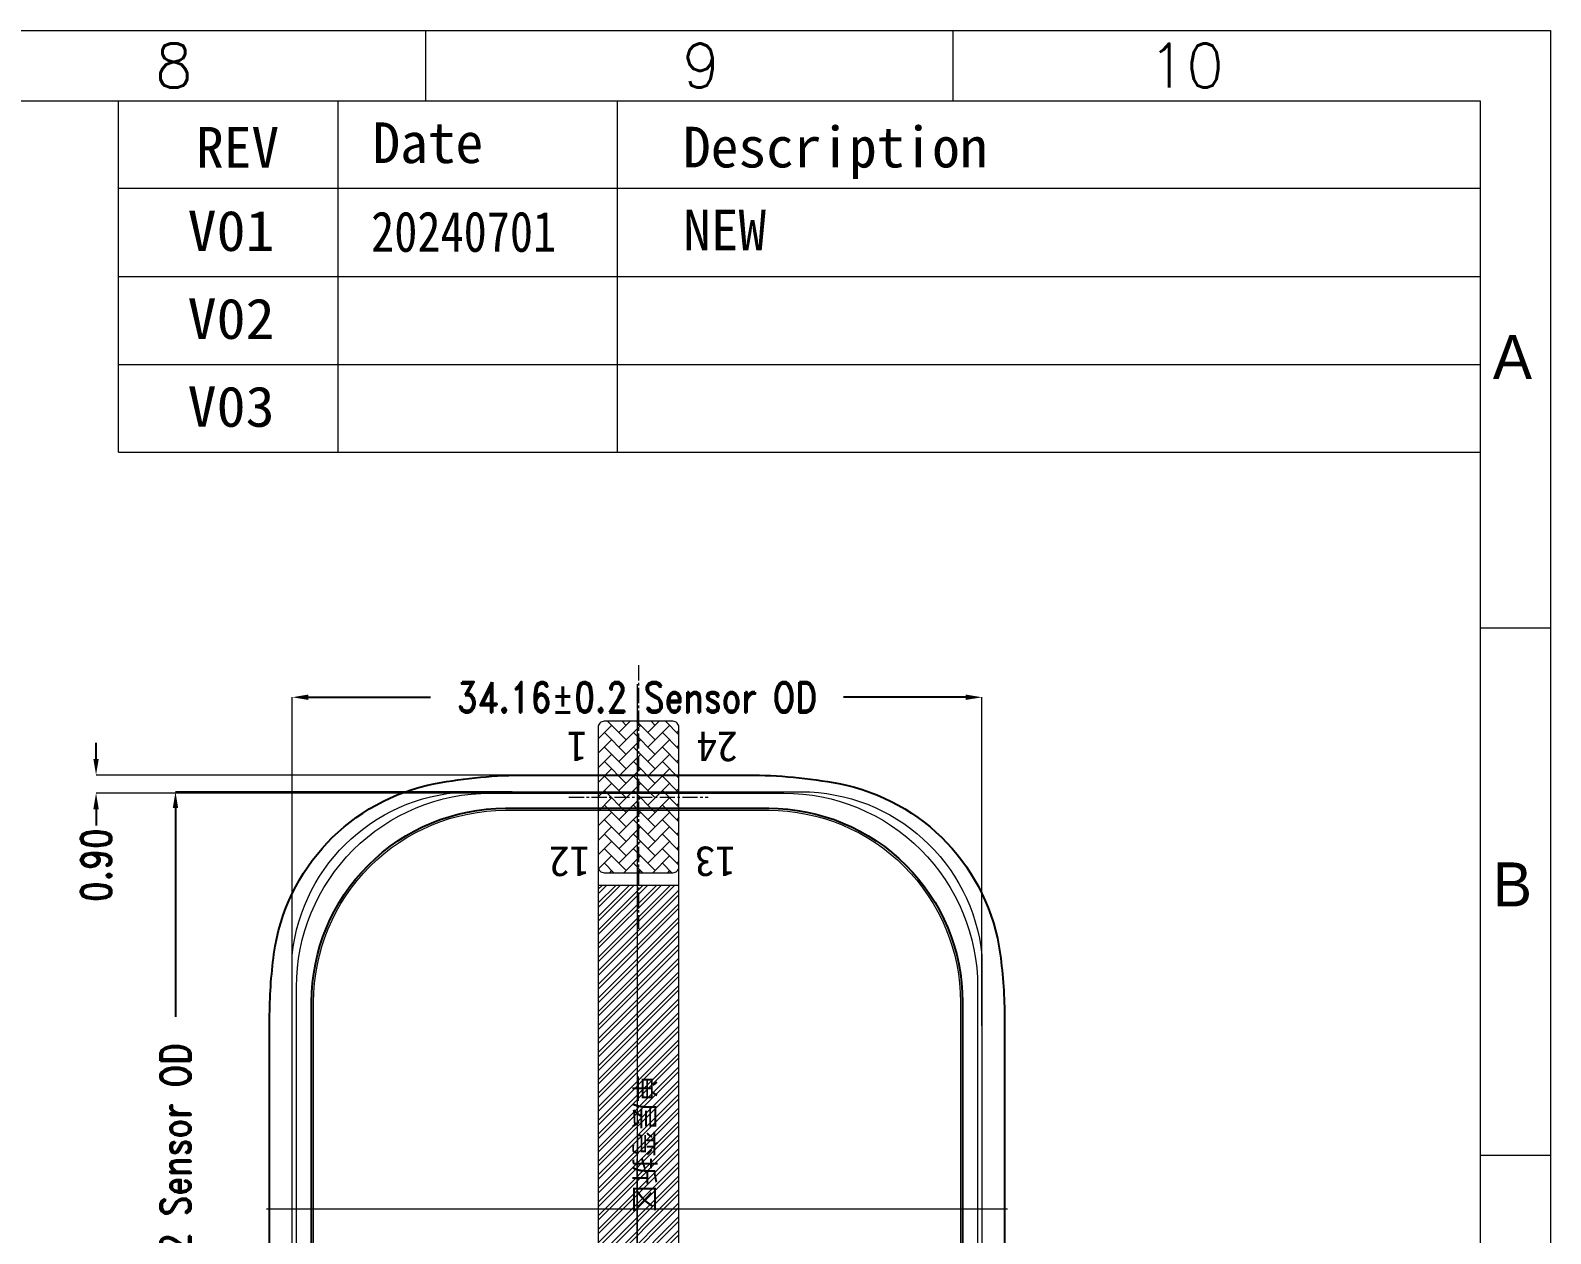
# Model space of a CAD drawing. Header units: millimetres. Extents: x 1167 to 2098, y -78 to 499.
# Drawn here: x 2022.5 to 2097.8, y 305.5 to 365 of the extents above; entities that cross this region are included whole.
import ezdxf
from ezdxf.enums import TextEntityAlignment as Align
from ezdxf.lldxf.tags import DXFTag

# ---------------------------------------------------------------- set-up
doc = ezdxf.new("R2010")
doc.units = ezdxf.units.MM
doc.linetypes.add('CENTER2', pattern=[1.125, 0.75, -0.125, 0.125, -0.125])
doc.layers.get('0').update_dxf_attribs({"lineweight": 5})
doc.layers.get('Defpoints').update_dxf_attribs({"lineweight": 5})
for name, color, linetype, lineweight in [('cover lens', 6, 'Continuous', 25), ('DIM', 3, 'Continuous', 5), ('Encap', 210, 'Continuous', 5), ('FPC', 50, 'Continuous', 5), ('ITO', 2, 'Continuous', 5), ('MFPC', 50, 'Continuous', 5), ('Sensor', 5, 'Continuous', 5), ('图框', 7, 'Continuous', 5)]:
    doc.layers.add(name, color=color, linetype=linetype, lineweight=lineweight)
doc.styles.add('RD', font='ROMAND.shx', dxfattribs={"width": 0.8})
doc.styles.get("Standard").update_dxf_attribs({"font": 'txt', "bigfont": 'gbcbig.shx'})
doc.styles.add('宋体', font='')
doc.styles.add('汉字', font='')
doc.styles.add('黑体', font='simhei.ttf')
doc.styles.get('宋体').set_extended_font_data('SimSun')
doc.styles.get('汉字').set_extended_font_data('SimSun')
tags = doc.linetypes.add('CENTER', pattern=[0.6, 0.375, -0.075, 0.075, -0.075]).pattern_tags.tags
tags[10:11] = [DXFTag(74, 4), DXFTag(75, 0), DXFTag(340, '0'), DXFTag(46, 1.0), DXFTag(50, 0.0), DXFTag(44, 0.0), DXFTag(45, 0.0)]
tags[8:9] = [DXFTag(74, 4), DXFTag(75, 0), DXFTag(340, '0'), DXFTag(46, 1.0), DXFTag(50, 0.0), DXFTag(44, 0.0), DXFTag(45, 0.0)]
tags[6:7] = [DXFTag(74, 4), DXFTag(75, 0), DXFTag(340, '0'), DXFTag(46, 1.0), DXFTag(50, 0.0), DXFTag(44, 0.0), DXFTag(45, 0.0)]
tags[4:5] = [DXFTag(74, 4), DXFTag(75, 0), DXFTag(340, '0'), DXFTag(46, 1.0), DXFTag(50, 0.0), DXFTag(44, 0.0), DXFTag(45, 0.0)]
doc.dimstyles.new('DIM', dxfattribs={"dimtxt": 1.5, "dimasz": 0.8, "dimexe": 0, "dimexo": 0.5, "dimgap": 0.11, "dimtad": 0, "dimzin": 1, "dimdsep": 46, "dimtxsty": 'RD', "dimcen": 0, "dimclrd": 256, "dimclre": 256, "dimclrt": 256, "dimadec": 0, "dimazin": 0, "dimtm": 1e-09, "dimtfac": 1, "dimtofl": 0, "dimtmove": 0, "dimatfit": 3, "dimfxl": 1, "dimlwe": -1, "dimarcsym": 0})

# ---------------------------------------------------------------- blocks, each defined once
blk = doc.blocks.new('R200N1K-001-PNL-V01-C')
at = {"layer": 'Encap', "lineweight": 0}
blk.add_lwpolyline([(483.752, 268.63), (458.447, 268.63)], dxfattribs=at)
at = {"layer": 'ITO', "color": 1, "linetype": 'CENTER', "lineweight": 5}
for points in [[(471.1, 315.242), (471.1, 263.234)], [(489.452, 289.238), (452.748, 289.238)]]:
    blk.add_lwpolyline(points, dxfattribs=at)
at = {"layer": 'ITO', "color": 2, "lineweight": 5}
blk.add_lwpolyline([(487.97, 276.87, -0.321652), (480.333, 266.87), (461.867, 266.87, -0.321652), (454.23, 276.87), (454.23, 300.246, -0.414214), (463.83, 309.846), (478.37, 309.846, -0.414214), (487.97, 300.246)], format="xyb", close=True, dxfattribs=at)
at = {"layer": 'ITO', "color": 1, "linetype": 'CENTER', "lineweight": 0}
blk.add_lwpolyline([(477.62, 308.996, -0.414214), (487.12, 299.496), (487.12, 278.98, -0.414214), (477.62, 269.48), (464.58, 269.48, -0.414214), (455.08, 278.98), (455.08, 299.496, -0.414214), (464.58, 308.996)], format="xyb", close=True, dxfattribs=at)
blk = doc.blocks.new('*D171')
at = {"layer": 'Defpoints', "color": 0, "lineweight": 5}
for p in [(2035.488, 332.015), (2035.488, 315.247), (2069.648, 315.247)]:
    blk.add_point(p, dxfattribs=at)
at = {"layer": 'DIM'}
for p, q in [((2035.488, 315.747), (2035.488, 332.015)), ((2069.648, 315.747), (2069.648, 332.015))]:
    blk.add_line(p, q, dxfattribs=at)
at = {"layer": 'DIM', "lineweight": -2}
for p, q in [((2036.288, 332.015), (2042.344, 332.015)), ((2068.848, 332.015), (2062.792, 332.015))]:
    blk.add_line(p, q, dxfattribs=at)
at = {"layer": 'DIM', "lineweight": 5}
for points in [[(2036.288, 332.149), (2036.288, 331.882), (2035.488, 332.015)], [(2068.848, 332.149), (2068.848, 331.882), (2069.648, 332.015)]]:
    blk.add_solid(points, dxfattribs=at)
at = {"layer": 'DIM', "lineweight": 5, "insert": (2052.568, 332.015), "char_height": 1.5, "attachment_point": 5, "style": 'RD'}
blk.add_mtext('\\A1;34.16±0.2 {\\A1;Sensor OD}', dxfattribs=at)
blk = doc.blocks.new('*D172')
at = {"layer": 'Defpoints', "color": 0, "lineweight": 5}
for p in [(2046.886, 327.334), (2029.706, 284.604), (2047.647, 284.604)]:
    blk.add_point(p, dxfattribs=at)
at = {"layer": 'DIM'}
for p, q in [((2046.386, 327.334), (2029.706, 327.334)), ((2047.147, 284.604), (2029.706, 284.604))]:
    blk.add_line(p, q, dxfattribs=at)
at = {"layer": 'DIM', "lineweight": -2}
for p, q in [((2029.706, 326.534), (2029.706, 316.193)), ((2029.706, 285.404), (2029.706, 295.745))]:
    blk.add_line(p, q, dxfattribs=at)
at = {"layer": 'DIM', "lineweight": 5}
for points in [[(2029.573, 326.534), (2029.839, 326.534), (2029.706, 327.334)], [(2029.573, 285.404), (2029.839, 285.404), (2029.706, 284.604)]]:
    blk.add_solid(points, dxfattribs=at)
at = {"layer": 'DIM', "lineweight": 5, "insert": (2029.706, 305.969), "char_height": 1.5, "attachment_point": 5, "rotation": 90, "style": 'RD'}
blk.add_mtext('\\A1;42.73±0.2 Sensor OD', dxfattribs=at)
blk = doc.blocks.new('R200N1K-045-CVL-V01-C')
at = {"color": 1, "linetype": 'CENTER', "lineweight": 5}
for p, q in [((1726.67, 308.708), (1726.67, 313.708)), ((1729.17, 311.208), (1724.17, 311.208))]:
    blk.add_line(p, q, dxfattribs=at)
at = {"layer": 'cover lens', "color": 1}
for points in [[(1708.47, 301.216), (1708.47, 320.636, -0.033631), (1708.686, 323.847, -0.322481), (1716.682, 332.287, -0.047164), (1721.17, 332.711), (1732.17, 332.711, -0.047164), (1736.658, 332.287, -0.322481), (1744.654, 323.847, -0.033631), (1744.87, 320.636), (1744.87, 301.216, -0.033631), (1744.654, 298.005, -0.322481), (1736.658, 289.566, -0.047164), (1732.17, 289.141), (1721.17, 289.141, -0.047164), (1716.682, 289.566, -0.322481), (1708.686, 298.005, -0.033631)], [(1733.19, 291.35), (1720.15, 291.35, -0.414214), (1710.55, 300.95), (1710.55, 321.466, -0.414214), (1720.15, 331.066), (1733.19, 331.066, -0.414214), (1742.79, 321.466), (1742.79, 300.95, -0.414214)]]:
    blk.add_lwpolyline(points, format="xyb", close=True, dxfattribs=at)
at = {"layer": 'Sensor'}
blk.add_lwpolyline([(1743.75, 299.008, -0.396788), (1734.301, 289.82), (1732.719, 289.82, 0.414214), (1732.419, 289.52), (1732.419, 289.453, -0.414214), (1732.119, 289.153), (1721.221, 289.153, -0.414214), (1720.921, 289.453), (1720.921, 289.52, 0.414214), (1720.621, 289.82), (1719.039, 289.82, -0.390354), (1709.59, 298.819), (1709.59, 323.779, -0.385101), (1718.548, 331.883), (1734.792, 331.883, -0.3852), (1743.75, 323.779)], format="xyb", close=True, dxfattribs=at)
blk = doc.blocks.new('*D184')
at = {"layer": 'Defpoints', "color": 0, "lineweight": 5}
for p in [(2048.289, 328.162), (2025.772, 327.267), (2048.289, 327.267)]:
    blk.add_point(p, dxfattribs=at)
at = {"layer": 'DIM', "lineweight": -2}
for p, q in [((2025.772, 328.962), (2025.772, 329.762)), ((2025.772, 326.467), (2025.772, 325.667))]:
    blk.add_line(p, q, dxfattribs=at)
at = {"layer": 'DIM'}
for p, q in [((2047.789, 328.162), (2025.772, 328.162)), ((2047.789, 327.267), (2025.772, 327.267))]:
    blk.add_line(p, q, dxfattribs=at)
at = {"layer": 'DIM', "lineweight": 5}
for points in [[(2025.638, 328.962), (2025.905, 328.962), (2025.772, 328.162)], [(2025.638, 326.467), (2025.905, 326.467), (2025.772, 327.267)]]:
    blk.add_solid(points, dxfattribs=at)
at = {"layer": 'DIM', "lineweight": 5, "insert": (2025.772, 323.7), "char_height": 1.5, "attachment_point": 5, "rotation": 90, "style": 'RD'}
blk.add_mtext('0.90', dxfattribs=at)

msp = doc.modelspace()

# ---------------------------------------------------------------- hatches: boundary and pattern name
at = {"lineweight": 5}
h = msp.add_hatch(dxfattribs=at)
h.set_pattern_fill('ANSI32', color=252, scale=0.05, angle=180)
h.set_pattern_definition([(225, (3423.4918, 566.9829), (0.3367596, -0.3367596), []), (225, (3423.2673, 566.9829), (0.3367596, -0.3367596), [])])
h.paths.add_polyline_path([(2050.6434, 298.3115), (2054.6434, 298.3115), (2054.6434, 322.6971), (2050.6434, 322.6971)])
at = {"layer": 'FPC', "lineweight": 5}
h = msp.add_hatch(dxfattribs=at)
h.set_pattern_fill('AR-HBONE', color=4, scale=0.005, angle=180)
h.set_pattern_definition([(225, (3423.4918, 566.9829), (-2e-16, -0.71842049), [1.524, -0.508]), (315, (3423.1326, 566.6237), (-2e-16, -0.71842049), [1.524, -0.508])])
edge = h.paths.add_edge_path()
edge.add_line((2050.6434, 330.5249), (2050.6434, 323.6249))
edge.add_arc((2050.9434, 323.6249), 0.3, 180, 270)
edge.add_line((2050.9434, 323.3249), (2054.3434, 323.3249))
edge.add_arc((2054.3434, 323.6249), 0.3, 270, 360)
edge.add_line((2054.6434, 323.6249), (2054.6434, 330.5249))
edge.add_arc((2054.3434, 330.5249), 0.3, 0, 90)
edge.add_line((2054.3434, 330.8249), (2050.9434, 330.8249))
edge.add_arc((2050.9434, 330.5249), 0.3, 90, 180)

# ---------------------------------------------------------------- linework, layer by layer
at = {"color": 252, "lineweight": 5, "elevation": 0}
msp.add_lwpolyline([(2050.6434, 298.3115), (2054.6434, 298.3115), (2054.6434, 322.6971), (2050.6434, 322.6971)], close=True, dxfattribs=at)
at = {"layer": 'FPC', "color": 1, "linetype": 'CENTER2', "lineweight": 5}
for points in [[(2052.6434, 333.6022), (2052.6434, 320.5476)], [(2049.1946, 327.0749), (2056.0921, 327.0749)]]:
    msp.add_lwpolyline(points, dxfattribs=at)
at = {"layer": 'FPC', "color": 4, "lineweight": 5}
msp.add_lwpolyline([(2050.6434, 330.5249), (2050.6434, 323.6249, 0.4142136), (2050.9434, 323.3249), (2054.3434, 323.3249, 0.4142136), (2054.6434, 323.6249), (2054.6434, 330.5249, 0.4142136), (2054.3434, 330.8249), (2050.9434, 330.8249, 0.4142136)], format="xyb", close=True, dxfattribs=at)
at = {"layer": 'MFPC', "lineweight": 5}
msp.add_lwpolyline([(2054.6434, 298.3115), (2054.6434, 330.5249, 0.4142136), (2054.3434, 330.8249), (2050.9434, 330.8249, 0.4142136), (2050.6434, 330.5249), (2050.6434, 298.3115, -0.4142136)], format="xyb", dxfattribs=at)
at = {"layer": '图框', "color": 7, "linetype": 'ByBlock', "lineweight": 5, "ltscale": 0.55}
for p, q in [((2042.1061, 361.5574), (2042.1061, 365.0397)), ((2068.2201, 361.5574), (2068.2201, 365.0397)), ((1833.1948, 361.5574), (2094.334, 361.5574)), ((2026.8825, 344.1455), (2026.8825, 361.5574)), ((2037.765, 344.1455), (2037.765, 361.5354)), ((2051.6063, 344.1455), (2051.6063, 361.5574)), ((2094.334, 361.5574), (2094.334, 178.7336)), ((2094.334, 357.2044), (2026.8825, 357.2044)), ((2026.8825, 352.8514), (2094.334, 352.8514)), ((2026.8825, 348.4985), (2094.334, 348.4985)), ((2026.8825, 344.1455), (2094.334, 344.1455)), ((2097.8164, 335.4396), (2094.334, 335.4396)), ((2097.8164, 309.3218), (2094.334, 309.3218))]:
    msp.add_line(p, q, dxfattribs=at)
msp.add_lwpolyline([(1829.7124, 365.0397), (2097.8164, 365.0397), (2097.8164, 175.2513), (1829.7124, 175.2513)], close=True, dxfattribs=at)

# ---------------------------------------------------------------- block references
at = {"layer": 'DIM', "color": 3, "lineweight": 5}
msp.add_blockref('R200N1K-045-CVL-V01-C', (325.8982, -4.5488), dxfattribs=at)
at = {"layer": 'ITO', "lineweight": 5}
msp.add_blockref('R200N1K-001-PNL-V01-C', (1581.4683, 17.4211), dxfattribs=at)

# ---------------------------------------------------------------- texts
at = {"layer": 'DIM', "color": 1, "char_height": 1.5, "width": 16.150407, "attachment_point": 3, "rotation": 180, "line_spacing_factor": 0.9, "style": '宋体'}
for s, insert in [('\\A1;1', (2049.0772, 328.8082)), ('\\A1;24', (2055.5118, 328.8082)), ('\\A1;12', (2048.2013, 323.1203)), ('\\A1;13', (2055.4107, 323.1203))]:
    msp.add_mtext(s, dxfattribs=dict(at, insert=insert))
at = {"layer": '图框', "linetype": 'Continuous', "lineweight": 5, "style": '汉字'}
for s, width, p, p2 in [('V01', 1.003536, (2030.3048, 354.1154), (2034.616, 354.1154)), ('20240701', 0.80001, (2039.3961, 354.0749), (2048.561, 354.0749))]:
    msp.add_text(s, height=2.00256, dxfattribs=dict(at, width=width)).set_placement(p, p2, align=Align.FIT)
at = {"layer": '图框', "color": 1, "linetype": 'Continuous', "lineweight": 5, "style": '汉字', "width": 1.003536}
for s, p, p2 in [('V02', (2030.3048, 349.7625), (2034.616, 349.7625)), ('V03', (2030.3048, 345.4095), (2034.616, 345.4095))]:
    msp.add_text(s, height=2.00256, dxfattribs=at).set_placement(p, p2, align=Align.FIT)
at = {"layer": '图框', "color": 7, "linetype": 'ByBlock', "lineweight": 5, "ltscale": 0.55}
for s, insert, char_height, width, attachment_point in [('8', (2028.6909, 364.3839), 2.1765, 3.704892, 1), ('9', (2054.8048, 364.3839), 2.1765, 3.704892, 1), ('10', (2081.6353, 364.3839), 2.17648, 3.704892, 3), ('{\\fSimSun|b0|i0|c134|p2;REV}', (2030.726, 360.2579), 2.01526, 3.704892, 1), ('{\\fSimSun|b0|i0|c134|p2;Date}', (2039.4634, 360.4854), 2.01526, 3.704892, 1), ('{\\fSimSun|b0|i0|c134|p2;Description}', (2054.8465, 360.2695), 2.01526, 16.748539, 1), ('{\\f\uffd0ￂﾼﾚￃ\ufff7\ufff3w|b0|i0|c136|p54;A}', (2096.8979, 347.7741), 2.17648, 3.704892, 9), ('{\\f\uffd0ￂﾼﾚￃ\ufff7\ufff3w|b0|i0|c134|p54;B}', (2096.8979, 321.6602), 2.17648, 3.704892, 9)]:
    msp.add_mtext(s, dxfattribs=dict(at, insert=insert, char_height=char_height, width=width, attachment_point=attachment_point))
at = {"layer": '图框', "linetype": 'ByBlock', "lineweight": 5, "ltscale": 0.55, "insert": (2054.8497, 356.1702), "char_height": 2.01526, "width": 3.704892, "attachment_point": 1, "style": '汉字'}
msp.add_mtext('{\\fSimSun|b0|i0|c134|p2;NEW}', dxfattribs=at)
at = {"layer": '图框', "lineweight": 5, "insert": (2053.4389, 313.3235), "char_height": 1, "width": 13.247396, "attachment_point": 1, "rotation": 270, "style": '黑体'}
msp.add_mtext('\\pt0,7,10;单层弯折区', dxfattribs=at)

# ---------------------------------------------------------------- dimensions: what is measured, and where the dimension line sits
at = {"layer": 'DIM', "color": 3, "lineweight": 5}
dim = msp.add_linear_dim(base=(2035.4881, 332.0154), p1=(2069.6481, 315.2473), p2=(2035.4881, 315.2473), text='<> {\\A1;Sensor OD}', dimstyle='DIM', override={"dimtol": 1, "dimtp": 0.2, "dimtm": 0.2, "dimtdec": 3, "dimtolj": 1}, dxfattribs=at)
dim.commit()
dim.dimension.update_dxf_attribs({"geometry": '*D171', "text_midpoint": (2052.5681, 332.0154)})
dim = msp.add_linear_dim(base=(2025.7715254911, 327.2674423136), p1=(2048.2890860519, 328.1624423136), p2=(2048.2890860519, 327.2674423136), angle=90, dimstyle='DIM', dxfattribs=at)
dim.commit()
dim.dimension.update_dxf_attribs({"geometry": '*D184', "text_midpoint": (2025.7715254911, 323.7002994564)})
dim = msp.add_linear_dim(base=(2029.7061, 284.6041), p1=(2046.8857, 327.3339), p2=(2047.6467, 284.6041), angle=90, text='<> Sensor OD', dimstyle='DIM', override={"dimgap": 0.11, "dimtol": 1, "dimlim": 0, "dimtp": 0.2, "dimtm": 0.2, "dimtfac": 1, "dimtdec": 3, "dimtolj": 1}, dxfattribs=at)
dim.commit()
dim.dimension.update_dxf_attribs({"geometry": '*D172', "text_midpoint": (2029.7061, 305.969)})

doc.saveas('drawing.dxf')
